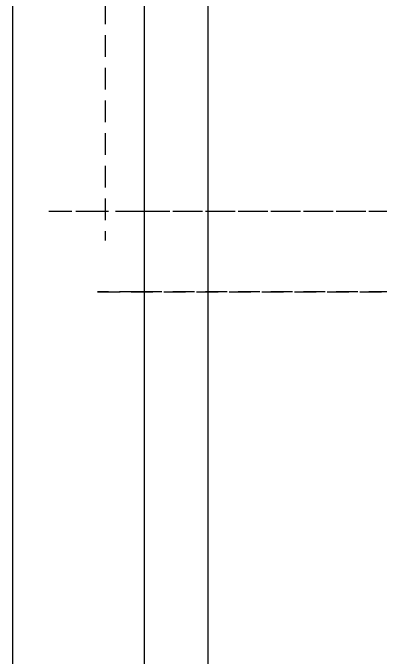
# Model space of a CAD drawing. Header units: millimetres. Extents: x 8 to 871, y 8 to 585.
# Drawn here: x 672.28 to 693.69, y 384.82 to 422.42 of the extents above; entities that cross this region are included whole.
import ezdxf

# ---------------------------------------------------------------- set-up
doc = ezdxf.new("R2010")
doc.units = ezdxf.units.MM
doc.linetypes.add('HIDDEN', pattern=[1.905, 1.27, -0.635])
doc.layers.add('HIDDEN', color=3, linetype='HIDDEN')
doc.layers.add('OUTLINE', color=7, linetype='Continuous', lineweight=25)

msp = doc.modelspace()

# ---------------------------------------------------------------- linework, layer by layer
at = {"layer": 'HIDDEN'}
for p, q in [((677.66905, 426.83342), (677.66905, 409.13342)), ((734.7799, 410.83342), (674.36627, 410.83342)), ((677.21603, 410.83342), (674.36627, 410.83342)), ((679.7689, 410.83342), (677.21122, 410.83342)), ((724.7799, 410.83342), (679.7689, 410.83342)), ((679.7689, 406.13342), (677.21032, 406.13342)), ((677.21603, 406.13342), (677.27031, 406.13342)), ((677.27031, 406.13342), (724.7799, 406.13342)), ((724.7799, 406.13342), (679.7689, 406.13342))]:
    msp.add_line(p, q, dxfattribs=at)
at = {"layer": 'OUTLINE'}
for p, q in [((672.2799, 156.8852), (672.2799, 429.83342)), ((679.96005, 156.8852), (679.96005, 429.83342)), ((683.65928, 156.8852), (683.65928, 429.83342))]:
    msp.add_line(p, q, dxfattribs=at)

doc.saveas('drawing.dxf')
